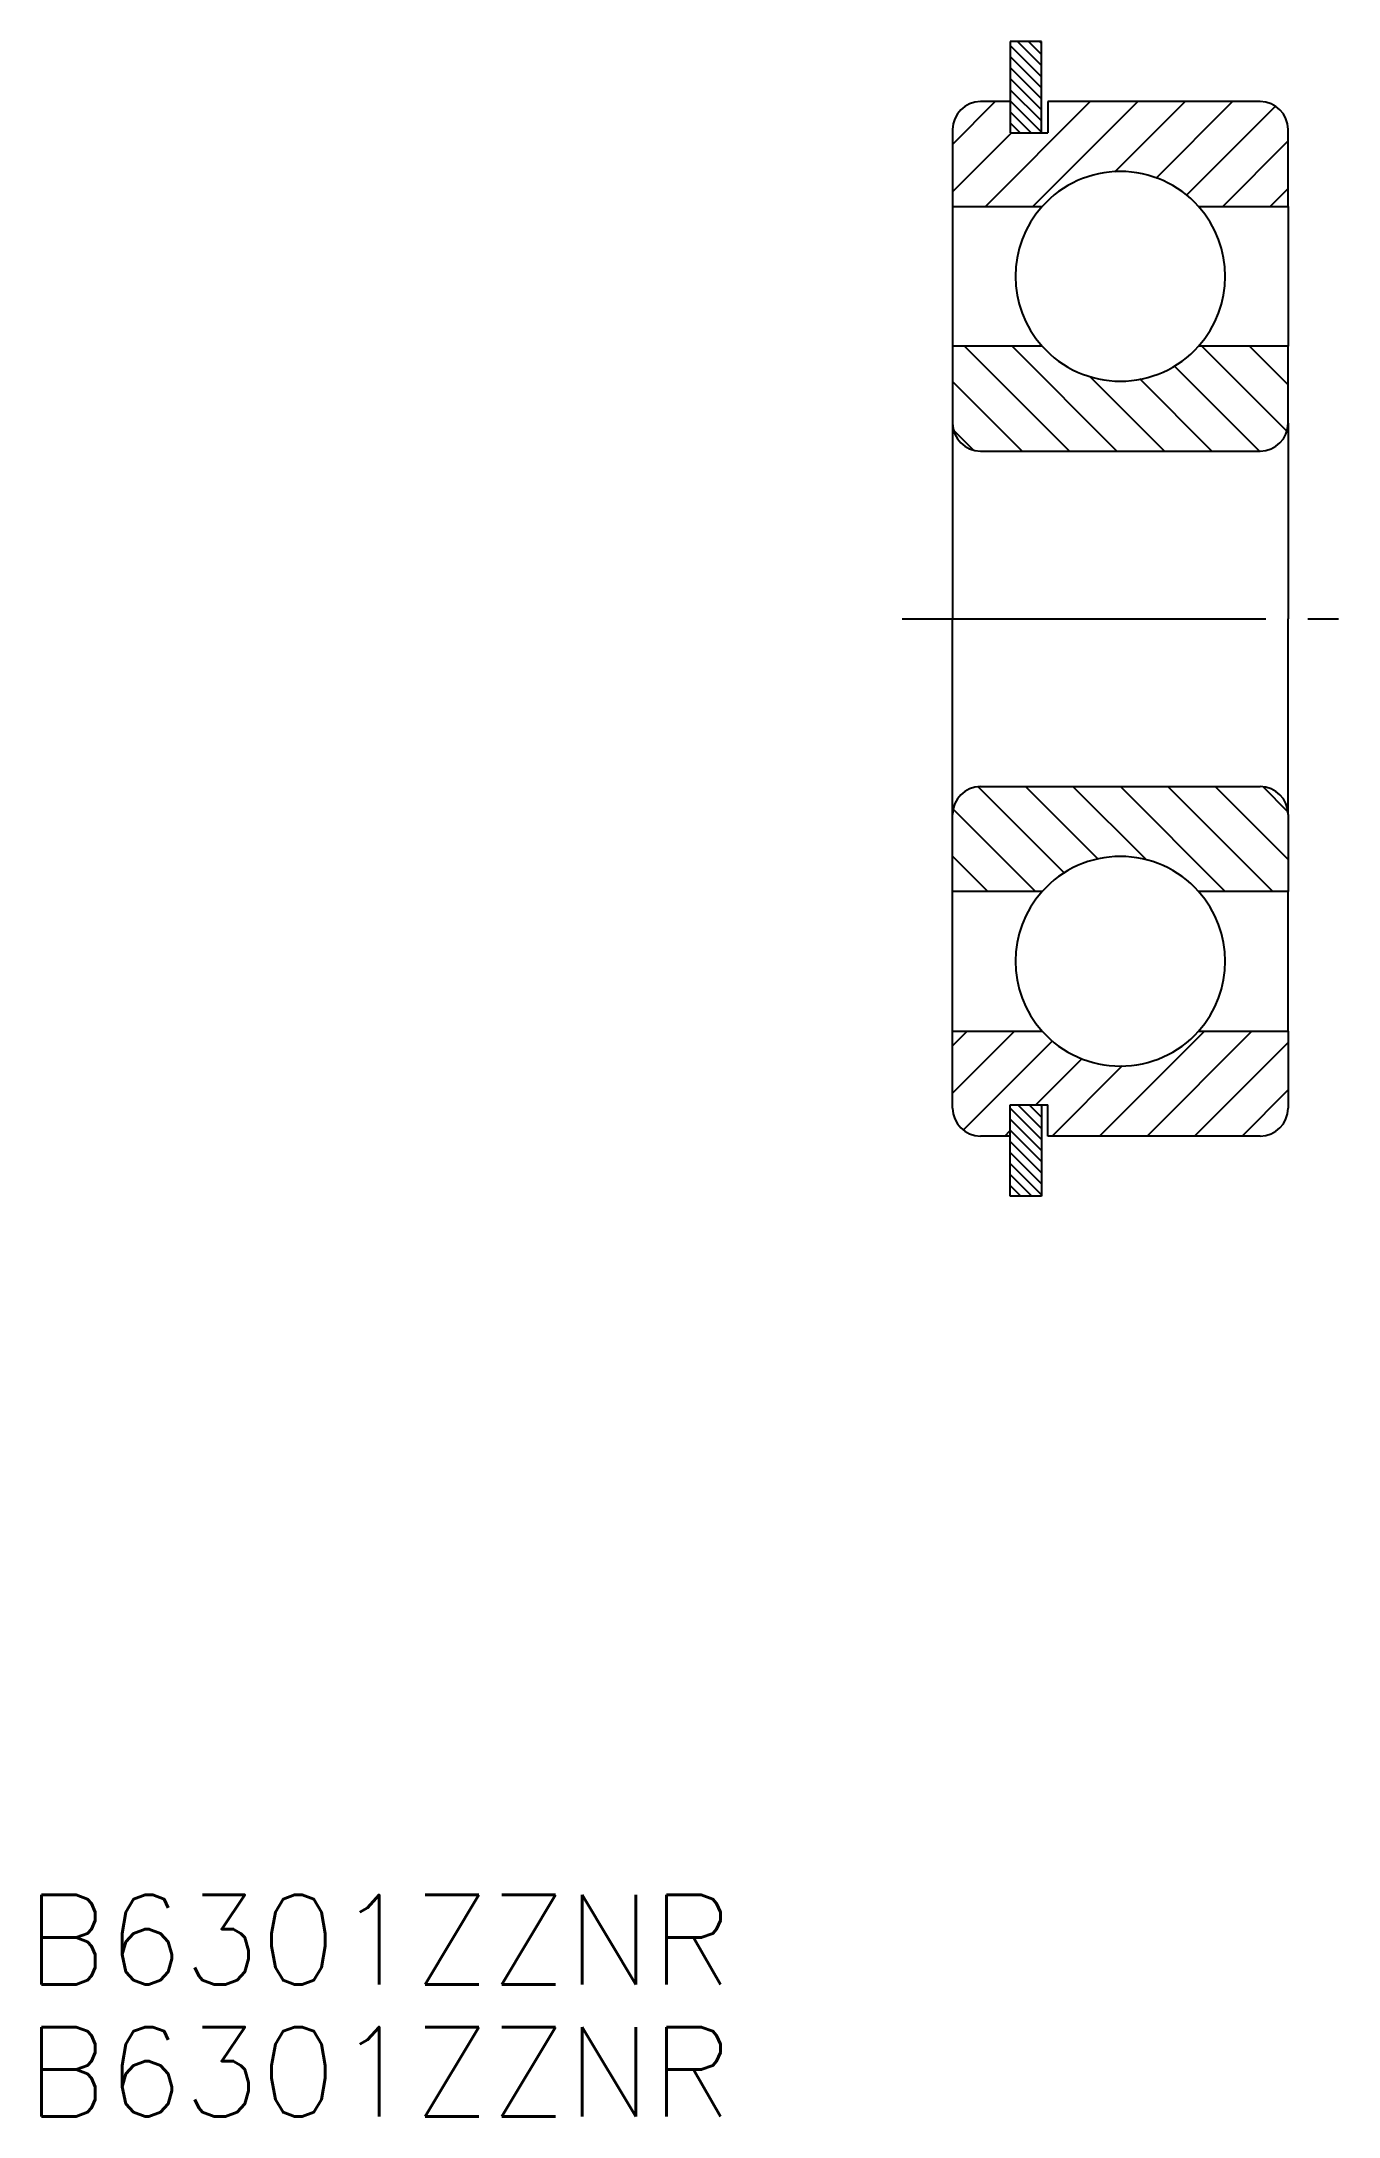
# Model space of a CAD drawing. Extents: x 93.6 to 140, y 170.5 to 244.7.
import ezdxf

# ---------------------------------------------------------------- set-up
doc = ezdxf.new("R2010")
doc.units = 0
doc.linetypes.add('CENTER', pattern=[17.5, 13, -1.5, 1.5, -1.5])
doc.layers.get('0').update_dxf_attribs({"linetype": 'CONTINUOUS'})
doc.layers.add('CENTER', color=1, linetype='CENTER')
doc.styles.get("Standard").update_dxf_attribs({"font": 'txt.shx', "bigfont": '@extfont2.shx'})

msp = doc.modelspace()

# ---------------------------------------------------------------- linework, layer by layer
at = {"color": 7, "linetype": 'CONTINUOUS'}
for p, q in [((129.354, 244.715), (128.234, 244.715)), ((128.234, 244.715), (128.234, 242.565)), ((129.354, 241.45), (129.354, 244.715)), ((128.234, 242.565), (127.174, 242.565)), ((128.234, 242.565), (128.234, 241.45)), ((137.174, 242.565), (129.584, 242.565)), ((129.584, 242.565), (129.584, 241.45)), ((126.174, 241.565), (126.174, 238.815)), ((128.234, 241.45), (129.354, 241.45)), ((129.354, 241.45), (129.584, 241.45)), ((138.174, 238.815), (138.174, 241.565)), ((126.174, 238.815), (129.379, 238.815)), ((126.174, 238.815), (126.174, 233.815)), ((134.969, 238.815), (138.174, 238.815)), ((138.174, 238.815), (138.174, 233.815)), ((126.174, 233.815), (126.174, 231.065)), ((129.379, 233.815), (126.174, 233.815)), ((138.174, 233.815), (134.969, 233.815)), ((138.174, 231.065), (138.174, 233.815)), ((126.174, 231.065), (126.174, 224.065)), ((138.174, 231.065), (138.174, 224.065)), ((127.174, 230.065), (137.174, 230.065)), ((126.174, 217.065), (126.174, 224.065)), ((138.174, 217.065), (138.174, 224.065)), ((127.174, 218.065), (137.174, 218.065)), ((126.174, 214.315), (126.174, 217.065)), ((138.174, 217.065), (138.174, 214.315)), ((129.379, 214.315), (126.174, 214.315)), ((126.174, 209.315), (126.174, 214.315)), ((138.174, 214.315), (134.969, 214.315)), ((138.174, 209.315), (138.174, 214.315)), ((126.174, 206.565), (126.174, 209.315)), ((126.174, 209.315), (129.379, 209.315)), ((134.969, 209.315), (138.174, 209.315)), ((138.174, 209.315), (138.174, 206.565)), ((128.234, 206.68), (129.354, 206.68)), ((128.234, 205.565), (128.234, 206.68)), ((129.354, 206.68), (129.584, 206.68)), ((129.354, 206.68), (129.354, 203.415)), ((129.584, 205.565), (129.584, 206.68)), ((128.234, 205.565), (127.174, 205.565)), ((128.234, 203.415), (128.234, 205.565)), ((137.174, 205.565), (129.584, 205.565)), ((129.354, 203.415), (128.234, 203.415))]:
    msp.add_line(p, q, dxfattribs=at)
at = {"color": 3, "linetype": 'CONTINUOUS'}
for p, q in [((129.354, 243.456), (128.234, 244.576)), ((129.354, 243.852), (128.491, 244.715)), ((129.354, 244.248), (128.887, 244.715)), ((129.354, 244.644), (129.283, 244.715)), ((129.354, 243.06), (128.234, 244.18)), ((129.354, 242.664), (128.234, 243.784)), ((129.354, 242.268), (128.234, 243.388)), ((129.354, 241.872), (128.234, 242.992)), ((126.174, 241.036), (127.703, 242.565)), ((127.347, 238.815), (131.097, 242.565)), ((129.354, 241.476), (128.234, 242.596)), ((128.984, 241.45), (128.234, 242.2)), ((129.045, 238.815), (132.795, 242.565)), ((131.975, 240.049), (134.492, 242.565)), ((133.449, 239.826), (136.189, 242.565)), ((134.537, 239.216), (137.721, 242.401)), ((126.174, 239.339), (128.285, 241.45)), ((128.588, 241.45), (128.234, 241.804)), ((135.833, 238.815), (138.174, 241.157)), ((137.53, 238.815), (138.174, 239.46)), ((130.356, 230.065), (126.606, 233.815)), ((130.356, 230.065), (126.606, 233.815)), ((132.053, 230.065), (128.303, 233.815)), ((132.053, 230.065), (128.303, 233.815)), ((138.127, 230.78), (135.092, 233.815)), ((138.127, 230.78), (135.092, 233.815)), ((138.174, 232.43), (136.789, 233.815)), ((138.174, 232.43), (136.789, 233.815)), ((137.144, 230.065), (134.096, 233.114)), ((137.144, 230.065), (134.096, 233.114)), ((128.659, 230.065), (126.174, 232.551)), ((128.659, 230.065), (126.174, 232.551)), ((133.75, 230.065), (131.083, 232.733)), ((133.75, 230.065), (131.083, 232.733)), ((135.447, 230.065), (132.866, 232.647)), ((135.447, 230.065), (132.866, 232.647)), ((126.927, 230.1), (126.209, 230.819)), ((126.927, 230.1), (126.209, 230.819)), ((130.178, 214.971), (127.091, 218.057)), ((131.38, 215.465), (128.78, 218.065)), ((133.103, 215.44), (130.477, 218.065)), ((135.924, 214.315), (132.174, 218.065)), ((137.621, 214.315), (133.871, 218.065)), ((138.174, 215.46), (135.568, 218.065)), ((138.164, 217.167), (137.275, 218.056)), ((129.136, 214.315), (126.193, 217.258)), ((127.439, 214.315), (126.174, 215.58)), ((126.174, 208.792), (126.697, 209.315)), ((126.174, 207.095), (128.394, 209.315)), ((131.433, 205.565), (135.183, 209.315)), ((133.13, 205.565), (136.88, 209.315)), ((126.559, 205.783), (129.749, 208.973)), ((134.827, 205.565), (138.174, 208.913)), ((129.154, 206.68), (130.812, 208.339)), ((129.736, 205.565), (132.252, 208.082)), ((136.524, 205.565), (138.174, 207.216)), ((129.354, 205.442), (128.234, 206.562)), ((129.354, 205.838), (128.512, 206.68)), ((129.354, 206.234), (128.908, 206.68)), ((129.354, 206.63), (129.304, 206.68)), ((128.039, 205.565), (128.234, 205.761)), ((129.354, 205.046), (128.234, 206.166)), ((129.354, 204.65), (128.234, 205.77)), ((129.354, 204.254), (128.234, 205.374)), ((129.354, 203.858), (128.234, 204.978)), ((129.354, 203.462), (128.234, 204.582)), ((129.005, 203.415), (128.234, 204.186)), ((128.609, 203.415), (128.234, 203.79))]:
    msp.add_line(p, q, dxfattribs=at)
at = {"color": 7, "linetype": 'CONTINUOUS'}
for centre, radius, start, end in [((127.174, 241.565), 1, 90, 180), ((137.174, 241.565), 1, 0, 90), ((132.174, 236.315), 3.75, 41.81031, 138.18969), ((132.174, 236.315), 3.75, 138.18969, 221.81031), ((132.174, 236.315), 3.75, 318.18969, 41.81031), ((132.174, 236.315), 3.75, 221.81031, 318.18969), ((127.174, 231.065), 1, 180, 270), ((137.174, 231.065), 1, 270, 0), ((127.174, 217.065), 1, 90, 180), ((137.174, 217.065), 1, 0, 90), ((132.174, 211.815), 3.75, 41.81031, 138.18969), ((132.174, 211.815), 3.75, 138.18969, 221.81031), ((132.174, 211.815), 3.75, 318.18969, 41.81031), ((132.174, 211.815), 3.75, 221.81031, 318.18969), ((127.174, 206.565), 1, 180, 270), ((137.174, 206.565), 1, 270, 0)]:
    msp.add_arc(centre, radius, start, end, dxfattribs=at)
at = {"layer": 'CENTER', "color": 1, "linetype": 'CENTER'}
msp.add_line((124.374, 224.065), (139.974, 224.065), dxfattribs=at)

# ---------------------------------------------------------------- texts
at = {"color": 7, "linetype": 'CONTINUOUS'}
for p in [(93.047, 175.217), (93.047, 170.494)]:
    msp.add_text('B6301ZZNR', height=3.2, dxfattribs=at).set_placement(p)

doc.saveas('drawing.dxf')
